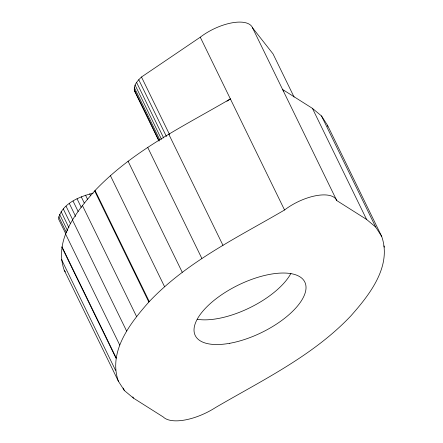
<?xml version="1.0" encoding="UTF-8"?>
<svg xmlns="http://www.w3.org/2000/svg" width="443" height="443" viewBox="0 0 443 443"><rect width="100%" height="100%" fill="white"/><g stroke="black" fill="none" stroke-linecap="round" stroke-linejoin="round"><path stroke-width="0.66" d="M158.921 140.985L134.838 91.618C132.479 85.92 137.712 80.643 141.489 77.016L200.269 37.19A35.761 15.511 -26 0 1 252.499 27.782L273.032 53.885L294.102 97.083M283.88 91.125L282.595 89.492L312.42 108.358L321.491 115.944L327.482 125.242L381.661 236.324C392.182 266.271 369.456 294.916 350.784 315.981C312.852 355.978 262.389 380.133 215.497 407.571A40.839 17.709 -26 0 1 163.268 416.985L133.443 398.119L124.372 390.532L118.381 381.24L64.202 270.152C53.681 240.211 76.406 211.56 95.084 190.496C133.011 150.498 183.474 126.349 230.371 98.905L226.943 101.225M118.381 381.24C107.859 351.293 130.591 322.648 149.263 301.583C187.19 261.586 237.653 237.431 284.55 209.993A35.761 15.511 -26 0 1 336.78 200.579L366.599 219.446L375.67 227.032L381.661 236.324M93.096 193.181C79.707 196.476 61.317 203.786 58.542 218.964L65.769 233.777M134.838 91.618L135.746 92.653M64.202 270.152L65.326 271.897M321.491 115.944L375.67 227.032M383.854 245.904L384.458 247.15M312.42 108.358L366.599 219.446M252.499 27.782L336.78 200.579M200.269 37.19L284.55 209.993M141.489 77.016L169.481 134.412M168.789 134.24L222.967 245.328M138.737 79.729L166.43 136.505M136.577 82.426L163.666 137.967M135.076 85.039L161.562 139.346M134.273 87.487L159.857 139.944M134.196 89.702L159.175 140.924M147.641 147.27L201.82 258.358M128.055 161.174L182.239 272.257M110.423 175.677L164.602 286.765M95.084 190.496L149.263 301.583M94.669 190.977L148.854 302.06M89.724 193.879L90.627 195.728M85.51 195.141L87.62 199.461M81.246 196.786L84.259 202.96M82.337 205.347L136.516 316.435M77.054 198.78L81.268 207.418M73.051 201.056L78.167 211.544M69.357 203.547L75.675 216.511M66.068 206.189L72.691 219.767M72.43 219.933L126.609 331.021M63.288 208.908L70.515 223.721M61.095 211.616L68.92 227.663M59.545 214.246L67.674 230.908M58.686 216.721L66.511 232.763M65.564 233.976L119.743 345.058M61.981 246.768L116.166 357.85M61.865 247.194L116.044 358.276M132.839 396.878L133.443 398.119M61.405 259.332L115.59 370.414M123.165 388.051L124.372 390.532M327.482 125.242L327.809 126.51M290.924 273.409A60.962 26.436 -26 0 1 197.368 319.303M229.806 343.281A60.962 26.436 -26 0 0 305.36 283.382A60.962 26.436 -26 0 0 214.899 299.684A60.962 26.436 -26 0 0 229.806 343.281"/></g></svg>
